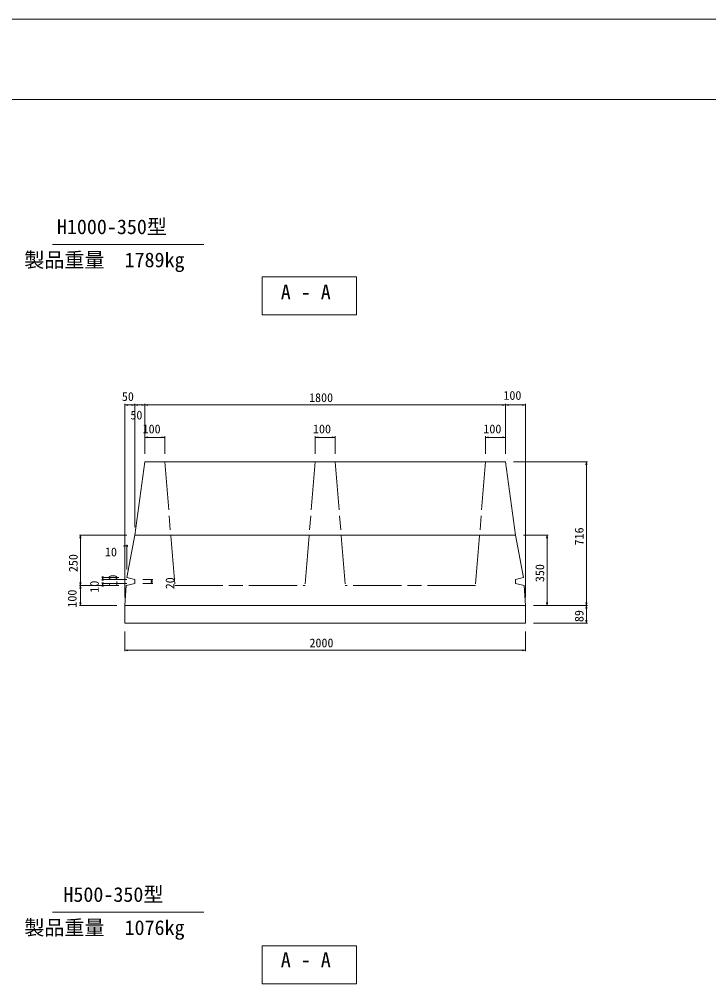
# Model space of a CAD drawing. Units: millimetres on the paper. Extents: x 0 to 841, y 0 to 594.
# Drawn here: x 131.9 to 303.9, y 353.6 to 594 of the extents above; entities that cross this region are included whole.
import ezdxf
from ezdxf.enums import TextEntityAlignment as Align

# ---------------------------------------------------------------- set-up
doc = ezdxf.new("R2010")
doc.units = ezdxf.units.MM
doc.linetypes.add('CHAIN', pattern=[18.5, 12, -1.5, 3.5, -1.5])
for name, color, linetype, lineweight in [('D-STR-DIM（寸法）', 7, 'Continuous', 18), ('D-STR-HTXT（旗揚げ）', 4, 'Continuous', 18), ('D-STR-TXT（文字）', 7, 'Continuous', 18), ('D-STR（構造物外形線）', 1, 'Continuous', 18), ('D-TTL(外枠）', 2, 'Continuous', 18), ('DEFPOINTS_2', 8, 'Continuous', 18)]:
    doc.layers.add(name, color=color, linetype=linetype, lineweight=lineweight)
doc.styles.add('ＭＳ ゴシック', font='')
doc.styles.get('ＭＳ ゴシック').set_extended_font_data('MS Gothic')

msp = doc.modelspace()

# ---------------------------------------------------------------- linework, layer by layer
at = {"layer": 'D-STR-DIM（寸法）'}
for p, q in [((158.196, 449.905), (158.196, 498.141)), ((158.196, 497.891), (158.946, 498.016)), ((158.196, 497.891), (158.296, 497.891)), ((158.946, 497.766), (158.196, 497.891)), ((158.296, 497.891), (160.596, 497.891)), ((159.946, 498.016), (160.696, 497.891)), ((160.696, 497.891), (159.946, 497.766)), ((160.696, 497.891), (160.596, 497.891)), ((160.696, 467.405), (160.696, 498.141)), ((160.696, 467.405), (160.696, 498.141)), ((160.696, 497.891), (161.446, 498.016)), ((160.696, 497.891), (160.796, 497.891)), ((161.446, 497.766), (160.696, 497.891)), ((160.796, 497.891), (163.096, 497.891)), ((162.446, 498.016), (163.196, 497.891)), ((163.196, 497.891), (162.446, 497.766)), ((163.196, 497.891), (163.096, 497.891)), ((163.196, 485.705), (163.196, 498.141)), ((163.196, 485.705), (163.196, 498.141)), ((163.196, 497.891), (163.946, 498.016)), ((163.196, 497.891), (163.296, 497.891)), ((163.946, 497.766), (163.196, 497.891)), ((163.296, 497.891), (253.096, 497.891)), ((252.446, 498.016), (253.196, 497.891)), ((253.196, 497.891), (252.446, 497.766)), ((253.196, 497.891), (253.096, 497.891)), ((253.196, 485.705), (253.196, 498.141)), ((253.196, 485.705), (253.196, 498.141)), ((253.196, 497.891), (253.946, 498.016)), ((253.196, 497.891), (253.296, 497.891)), ((253.946, 497.766), (253.196, 497.891)), ((258.096, 497.891), (253.296, 497.891)), ((257.446, 498.016), (258.196, 497.891)), ((258.196, 497.891), (257.446, 497.766)), ((258.196, 497.891), (258.096, 497.891)), ((258.196, 449.905), (258.196, 498.141)), ((163.196, 485.705), (163.196, 490.058)), ((163.196, 489.808), (163.946, 489.933)), ((163.196, 489.808), (163.296, 489.808)), ((163.946, 489.683), (163.196, 489.808)), ((163.296, 489.808), (168.096, 489.808)), ((167.446, 489.933), (168.196, 489.808)), ((168.196, 489.808), (167.446, 489.683)), ((168.196, 489.808), (168.096, 489.808)), ((168.196, 485.705), (168.196, 490.058)), ((205.696, 485.705), (205.696, 490.058)), ((205.696, 489.808), (206.446, 489.933)), ((205.696, 489.808), (205.796, 489.808)), ((206.446, 489.683), (205.696, 489.808)), ((205.796, 489.808), (210.596, 489.808)), ((209.946, 489.933), (210.696, 489.808)), ((210.696, 489.808), (209.946, 489.683)), ((210.696, 489.808), (210.596, 489.808)), ((210.696, 485.705), (210.696, 490.058)), ((248.196, 485.705), (248.196, 490.058)), ((248.196, 489.808), (248.946, 489.933)), ((248.196, 489.808), (248.296, 489.808)), ((248.946, 489.683), (248.196, 489.808)), ((248.296, 489.808), (253.096, 489.808)), ((252.446, 489.933), (253.196, 489.808)), ((253.196, 489.808), (252.446, 489.683)), ((253.196, 489.808), (253.096, 489.808)), ((253.196, 485.705), (253.196, 490.058)), ((255.196, 483.705), (273.595, 483.705)), ((273.22, 482.955), (273.345, 483.705)), ((273.345, 483.705), (273.345, 483.605)), ((273.345, 483.705), (273.47, 482.955)), ((273.345, 448.005), (273.345, 483.605)), ((158.696, 465.405), (146.914, 465.405)), ((147.039, 464.655), (147.164, 465.405)), ((147.164, 465.405), (147.164, 465.305)), ((147.164, 465.405), (147.289, 464.655)), ((147.164, 453.005), (147.164, 465.305)), ((257.696, 465.405), (263.789, 465.405)), ((263.414, 464.655), (263.539, 465.405)), ((263.539, 465.405), (263.539, 465.305)), ((263.539, 465.405), (263.664, 464.655)), ((263.539, 448.005), (263.539, 465.305)), ((157.946, 462.86), (158.696, 462.735)), ((158.696, 462.735), (157.946, 462.61)), ((158.196, 449.905), (158.196, 462.985)), ((158.196, 462.735), (158.946, 462.86)), ((158.196, 462.735), (158.296, 462.735)), ((158.946, 462.61), (158.196, 462.735)), ((158.296, 462.735), (158.596, 462.735)), ((158.696, 462.735), (158.596, 462.735)), ((158.696, 456.905), (158.696, 462.985)), ((156.696, 454.905), (152.462, 454.905)), ((158.696, 454.405), (152.462, 454.405)), ((152.712, 454.405), (152.587, 455.155)), ((152.587, 454.155), (152.712, 454.905)), ((152.837, 455.155), (152.712, 454.405)), ((152.712, 454.905), (152.712, 454.805)), ((152.712, 454.905), (152.837, 454.155)), ((152.712, 454.505), (152.712, 454.805)), ((152.712, 454.405), (152.712, 454.505)), ((162.696, 454.405), (165.169, 454.405)), ((164.794, 453.655), (164.919, 454.405)), ((164.919, 454.405), (164.919, 454.305)), ((164.919, 454.405), (165.044, 453.655)), ((164.919, 453.505), (164.919, 454.305)), ((156.696, 452.905), (146.914, 452.905)), ((156.696, 452.905), (146.914, 452.905)), ((147.164, 452.905), (147.039, 453.655)), ((147.039, 452.155), (147.164, 452.905)), ((147.289, 453.655), (147.164, 452.905)), ((147.164, 452.905), (147.164, 453.005)), ((147.164, 452.905), (147.164, 452.805)), ((147.164, 452.905), (147.289, 452.155)), ((147.164, 448.005), (147.164, 452.805)), ((158.696, 453.405), (152.462, 453.405)), ((156.553, 452.905), (152.462, 452.905)), ((152.712, 452.905), (152.587, 453.655)), ((152.587, 452.655), (152.712, 453.405)), ((152.837, 453.655), (152.712, 452.905)), ((152.712, 453.405), (152.712, 453.305)), ((152.712, 453.405), (152.837, 452.655)), ((152.712, 453.005), (152.712, 453.305)), ((152.712, 452.905), (152.712, 453.005)), ((162.696, 453.405), (165.169, 453.405)), ((164.919, 453.405), (164.794, 454.155)), ((165.044, 454.155), (164.919, 453.405)), ((164.919, 453.405), (164.919, 453.505)), ((156.196, 447.905), (146.914, 447.905)), ((147.164, 447.905), (147.039, 448.655)), ((147.289, 448.655), (147.164, 447.905)), ((147.164, 447.905), (147.164, 448.005)), ((260.196, 447.905), (273.595, 447.905)), ((260.196, 447.905), (263.789, 447.905)), ((260.196, 447.905), (273.595, 447.905)), ((263.539, 447.905), (263.414, 448.655)), ((263.664, 448.655), (263.539, 447.905)), ((263.539, 447.905), (263.539, 448.005)), ((273.345, 447.905), (273.22, 448.655)), ((273.22, 447.155), (273.345, 447.905)), ((273.47, 448.655), (273.345, 447.905)), ((273.345, 447.905), (273.345, 448.005)), ((273.345, 447.905), (273.345, 447.805)), ((273.345, 447.905), (273.47, 447.155)), ((273.345, 443.555), (273.345, 447.805)), ((260.196, 443.455), (273.595, 443.455)), ((273.345, 443.455), (273.22, 444.205)), ((273.47, 444.205), (273.345, 443.455)), ((273.345, 443.455), (273.345, 443.555)), ((158.196, 441.455), (158.196, 436.504)), ((258.196, 441.455), (258.196, 436.504)), ((158.196, 436.754), (158.946, 436.879)), ((158.196, 436.754), (158.296, 436.754)), ((158.946, 436.629), (158.196, 436.754)), ((158.296, 436.754), (258.096, 436.754)), ((257.446, 436.879), (258.196, 436.754)), ((258.196, 436.754), (257.446, 436.629)), ((258.196, 436.754), (258.096, 436.754))]:
    msp.add_line(p, q, dxfattribs=at)
at = {"layer": 'D-STR-HTXT（旗揚げ）'}
for p, q in [((140.209, 537.906), (177.899, 537.906)), ((140.209, 371.484), (177.899, 371.484))]:
    msp.add_line(p, q, dxfattribs=at)
at = {"layer": 'D-STR-TXT（文字）', "color": 3}
for p, q in [((192.462, 529.77), (215.978, 529.77)), ((192.462, 520.327), (192.462, 529.77)), ((215.978, 529.77), (215.978, 520.327)), ((215.978, 520.327), (192.462, 520.327)), ((192.462, 363.075), (215.978, 363.075)), ((192.462, 353.631), (192.462, 363.075)), ((215.978, 363.075), (215.978, 353.631)), ((215.978, 353.631), (192.462, 353.631))]:
    msp.add_line(p, q, dxfattribs=at)
at = {"layer": 'D-STR（構造物外形線）'}
for p, q in [((160.696, 465.405), (163.196, 483.705)), ((163.196, 483.705), (208.196, 483.705)), ((253.196, 483.705), (208.196, 483.705)), ((255.696, 465.405), (253.196, 483.705)), ((158.696, 454.905), (160.696, 465.405)), ((160.696, 465.405), (208.196, 465.405)), ((255.696, 465.405), (208.196, 465.405)), ((257.696, 454.905), (255.696, 465.405)), ((160.696, 454.405), (158.696, 454.905)), ((160.696, 453.405), (160.696, 454.405)), ((255.696, 454.405), (257.696, 454.905)), ((255.696, 453.405), (255.696, 454.405)), ((158.196, 447.905), (158.553, 452.905)), ((158.553, 452.905), (160.696, 453.405)), ((257.839, 452.905), (255.696, 453.405)), ((258.196, 447.905), (257.839, 452.905)), ((158.196, 447.905), (208.196, 447.905)), ((158.196, 447.905), (158.196, 443.455)), ((258.196, 447.905), (208.196, 447.905)), ((258.196, 447.905), (258.196, 443.455)), ((158.196, 443.455), (208.196, 443.455)), ((258.196, 443.455), (208.196, 443.455))]:
    msp.add_line(p, q, dxfattribs=at)
at = {"layer": 'D-STR（構造物外形線）', "linetype": 'CHAIN'}
for p, q in [((168.196, 483.705), (170.696, 452.905)), ((205.696, 483.705), (203.196, 452.905)), ((210.696, 483.705), (213.196, 452.905)), ((248.196, 483.705), (245.696, 452.905)), ((170.696, 452.905), (203.196, 452.905)), ((245.696, 452.905), (213.196, 452.905))]:
    msp.add_line(p, q, dxfattribs=at)
at = {"layer": 'D-TTL(外枠）'}
msp.add_line((25, 574), (820, 574), dxfattribs=at)
at = {"layer": 'DEFPOINTS_2'}
msp.add_line((0, 594), (841, 594), dxfattribs=at)

# ---------------------------------------------------------------- texts
at = {"layer": 'D-STR-TXT（文字）', "style": 'ＭＳ ゴシック'}
for s, height, p in [('H1000-350型', 3.666, (141.275, 539.355)), ('製品重量\u30001789kg', 3.666, (133.153, 531.101)), ('A - A', 3.666, (197.127, 523.075)), ('50', 2.199, (157.489, 498.216)), ('1800', 2.199, (204.183, 497.941)), ('100', 2.199, (252.658, 498.499)), ('50', 2.199, (159.614, 493.601)), ('100', 2.199, (162.658, 490.133)), ('100', 2.199, (205.158, 490.133)), ('100', 2.199, (247.658, 490.133)), ('10', 2.199, (153.264, 459.485)), ('2000', 2.199, (204.282, 436.804)), ('H500-350型', 3.666, (142.9, 372.933)), ('製品重量\u30001076kg', 3.666, (133.153, 364.679)), ('A - A', 3.666, (197.127, 356.653))]:
    msp.add_text(s, height=height, dxfattribs=at).set_placement(p, align=Align.BOTTOM_LEFT)
for s, p in [('716', (273.295, 462.866)), ('250', (147.114, 456.216)), ('350', (263.489, 453.724)), ('10', (157.005, 452.592)), ('20', (171.244, 451.941)), ('10', (152.387, 451.092)), ('100', (146.839, 447.367)), ('89', (273.295, 443.761))]:
    msp.add_text(s, height=2.199, rotation=90, dxfattribs=at).set_placement(p, align=Align.BOTTOM_LEFT)

doc.saveas('drawing.dxf')
